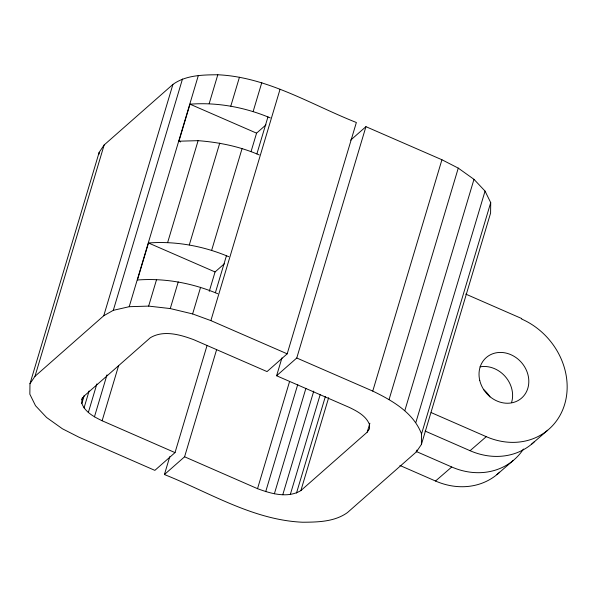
<?xml version="1.0" encoding="UTF-8"?>
<svg xmlns="http://www.w3.org/2000/svg" width="597" height="597" viewBox="0 0 597 597"><rect width="100%" height="100%" fill="white"/><g stroke="black" fill="none" stroke-linecap="round" stroke-linejoin="round"><path stroke-width="0.9" d="M175.018 452.616L102.124 420.758C94.139 416.9 85.17 412.243 81.841 403.453L81.893 399.378L84.184 395.983L150.31 337.753C163.578 329.76 180.369 334.701 193.853 339.73L267.031 371.588L287.187 353.834L356.364 122.497C311.104 104.647 267.702 77.05 217.808 74.767C202.48 74.864 185.883 75.118 172.921 84.408L104.154 144.967L99.154 152.369L29.977 383.707L29.85 394.199L35.514 405.721L46.581 417.49L62.409 428.78L78.894 437.168L154.862 470.369L175.018 452.616L207.069 345.432M99.132 154.116L99.154 152.369M169.764 456.683L164.421 474.548C209.517 492.45 252.785 519.987 302.552 522.233C317.88 522.136 334.477 521.882 347.439 512.592L416.407 451.854L421.407 444.452L421.534 433.959L490.712 202.622L485.048 191.1L473.981 179.331L458.265 168.123L441.929 159.75L365.939 126.668L350.648 140.138M490.712 202.622L490.585 213.114L421.407 444.452M29.977 383.707L34.984 376.304L104.154 144.967M34.984 376.304L103.751 315.746L172.921 84.408M81.893 399.378L82.423 397.595M81.841 403.453L84.244 395.415M84.035 407.923L89.11 390.953M103.751 315.746L113.303 310.328L182.481 78.991M88.334 412.49L96.878 383.908M94.438 416.848L106.99 374.864M113.303 310.328L129.206 306.701L198.383 75.364M228.815 256.725C203.584 246.083 175.876 240.897 148.511 242.986L137.437 280C164.809 277.911 192.518 283.097 217.748 293.739M180.652 141.944L178.943 141.198L190.01 104.184C217.383 102.094 245.091 107.281 270.322 117.922M102.124 420.758L118.684 365.379M129.206 306.701L148.638 306.104L156.601 279.463M167.667 242.449L198.107 140.661C219.062 142.28 239.919 146.534 259.255 154.936M209.174 103.647L217.808 74.767M148.638 306.104L170.264 308.567L178.234 281.926M189.301 244.912L219.733 143.123M230.8 106.109L239.442 77.229M287.187 353.834L210.875 320.611L192.622 313.932L200.592 287.291M211.659 250.277L242.091 148.489M253.158 111.475L261.799 82.595M209.263 291.343L215.062 271.956L224.472 263.673M251.031 151.66L256.568 133.153L265.971 124.87M215.383 292.709L226.45 255.695M256.882 153.907L267.956 116.893M210.875 320.611L280.045 89.281M164.421 474.548L184.585 456.795L216.629 349.611M184.585 456.795L257.531 488.674C270.956 493.682 287.679 498.547 300.881 490.585L367.2 432.176L369.498 428.78L369.55 424.706C366.252 415.982 357.372 411.333 349.461 407.475L276.605 375.759L281.948 357.894M257.531 488.674L289.582 381.49M276.605 375.759L296.761 358.006L365.939 126.668M265.702 491.667L297.754 384.483M274.381 493.749L305.903 388.356M282.784 494.712L313.761 391.095M290.321 494.473L320.238 394.438M296.493 493.07L325.343 396.602M300.881 490.585L328.656 397.692M421.534 433.959C413.482 412.624 392.259 400.542 372.759 391.087L441.929 159.75M367.2 432.176L369.871 423.243M389.095 399.46L458.265 168.123M404.811 410.669L473.981 179.331M415.878 422.437L485.048 191.1M416.407 451.854L416.937 450.071M425.124 431.064L470.063 450.705L486.271 436.668A68.274 59.185 49.1 0 0 564.65 404.378A68.274 59.185 49.1 0 0 521.569 319.007L521.711 318.544L465.742 294.09M399.915 465.459L435.526 481.025L451.735 466.988A68.274 59.185 49.1 0 0 523.479 449.019M531.479 444.272L547.688 430.236M496.943 474.593L513.151 460.556M178.943 141.198L198.107 140.661M170.264 308.567L192.622 313.932M190.01 104.184L256.568 133.153M148.511 242.986L215.062 271.956M296.761 358.006L372.759 391.087M431.153 412.579L486.271 436.668M416.124 451.422L451.735 466.988M499.659 472.19A68.274 59.185 49.1 0 1 435.526 481.025M483.645 389.58A26.88 23.298 49.1 0 1 489.928 396.886M534.196 441.87A68.274 59.185 49.1 0 1 470.063 450.705M479.988 366.849A26.88 23.298 49.1 0 1 505.032 376.282A26.88 23.298 49.1 0 1 511.622 402.326M479.742 380.371A26.88 23.298 49.1 0 0 521.151 398.468A26.88 23.298 49.1 0 0 510.868 354.678A26.88 23.298 49.1 0 0 479.742 380.371"/></g></svg>
